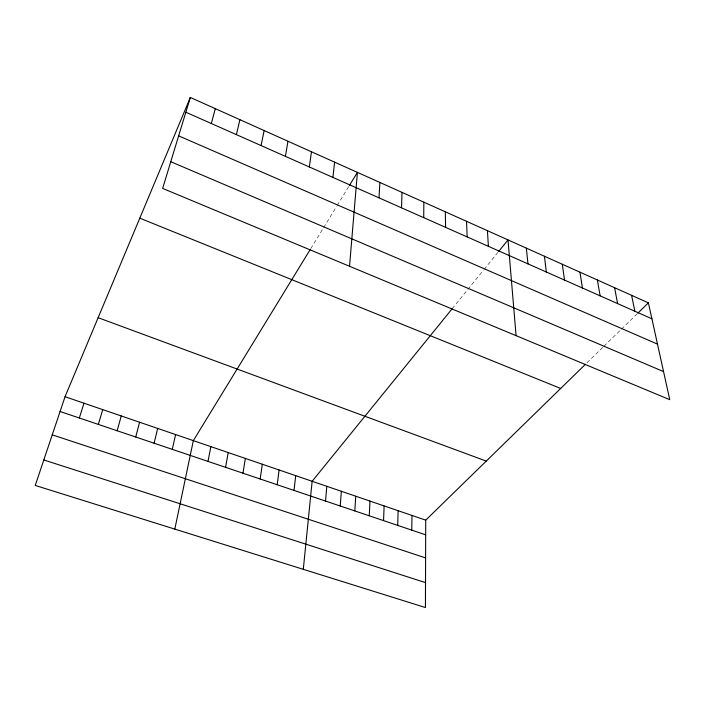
<?xml version="1.0" encoding="UTF-8"?>
<svg xmlns="http://www.w3.org/2000/svg" width="705" height="705" viewBox="0 0 705 705"><rect width="100%" height="100%" fill="white"/><g stroke="black" fill="none" stroke-linecap="round" stroke-linejoin="round"><path stroke-width="0.53" stroke-dasharray="3.52 2.64" d="M310.799 248.583L323.11 228.464M323.657 227.565L336.585 206.433M337.157 205.499L348.834 186.411M452.213 308.684L467.159 290.266M467.847 289.411L483.436 270.209M484.106 269.38L497.897 252.381M587.027 362.749L603.172 347.001M603.956 346.234L620.752 329.852M621.51 329.112L637.029 313.963"/><path stroke-width="1.06" d="M585.511 364.229L425.723 520.158L425.432 607.543L35.25 485.437L65.045 396.721L190.332 97.457L648.397 302.868L669.75 399.682L162.643 188.411L190.332 97.457M423.723 217.669L423.828 202.168M411.764 530.134L411.984 515.452M397.726 525.401L398.113 510.711M401.524 207.825L402.009 192.386M383.555 520.616L384.119 505.917M369.253 515.796L369.993 501.088M378.999 197.841L379.88 182.454M354.818 510.922L355.734 496.205M340.242 506.005L341.343 491.279M349.53 266.279L357.409 172.381L349.407 185.477M325.525 501.043L326.812 486.309M303.3 569.323L312.148 481.286L452.213 308.684M332.91 177.413L334.611 162.159M294.011 490.416L295.712 475.663M277.188 484.74L279.101 469.979M309.336 166.97L311.469 151.778M260.171 479.003L262.322 464.234M242.978 473.196L245.349 458.426M285.402 156.36L287.975 141.247M225.591 467.336L228.2 452.557M208.01 461.405L210.865 446.626M261.088 145.582L264.128 130.548M174.814 529.111L193.337 440.625L310.235 249.508M172.267 449.349L175.615 434.562M236.395 134.637L239.911 119.691M154.095 443.216L157.691 428.428M135.721 437.021L139.581 422.233M211.315 123.525L215.316 108.658M117.127 430.755L121.26 415.959M98.33 424.41L102.736 409.623M79.321 417.994L84.001 403.207M498.576 251.553L508.014 239.92L516.086 335.668M637.787 313.223L648.397 302.868M43.807 459.968L425.512 582.612M52.24 434.853L425.6 557.902M60.084 411.508L425.67 534.822M65.045 396.721L425.723 520.158M98.136 317.691L486.247 461.096M139.801 218.162L560.687 388.455M170.769 161.718L663.555 371.597M178.647 135.862L657.501 344.137M185.838 112.227L651.913 318.81M631.601 295.333L634.861 311.249M614.593 287.711L617.598 303.599M597.373 279.991L600.122 295.853M579.951 272.174L582.418 288.01M562.299 264.26L564.502 280.061M544.436 256.25L546.349 272.015M526.335 248.134L527.966 263.864M487.419 230.676L488.398 246.336M466.525 221.308L467.151 236.915M445.331 211.808L445.595 227.362"/></g></svg>
